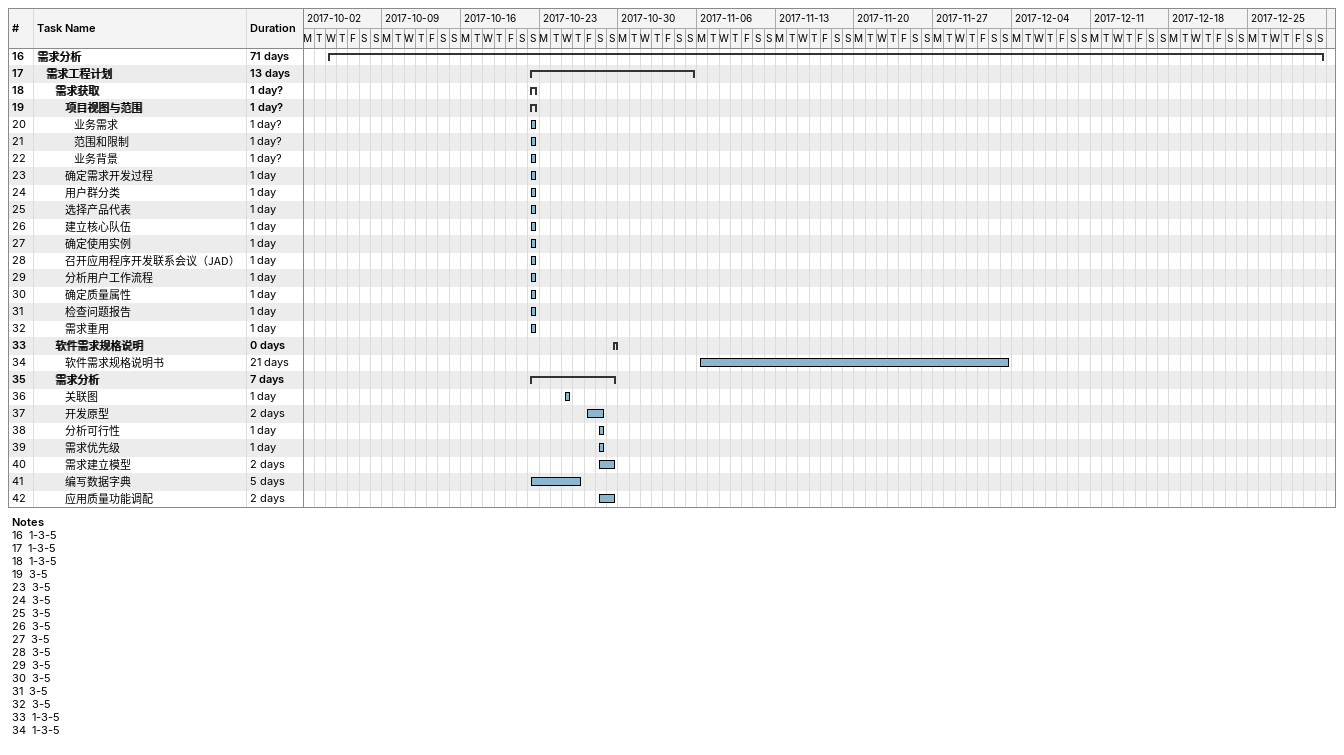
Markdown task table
| ID | Level | Task | Duration | Start | Finish |
|---|---|---|---|---|---|
| 16 | 1 | **需求分析** | 71d | 2017-10-04 | 2017-12-31 |
| 17 | 2 | **需求工程计划** | 13d | 2017-10-22 | 2017-11-05 |
| 18 | 3 | **需求获取** | 1d? | 2017-10-22 | 2017-10-22 |
| 19 | 4 | **项目视图与范围** | 1d? | 2017-10-22 | 2017-10-22 |
| 20 | 5 | 业务需求 | 1d? | 2017-10-22 | 2017-10-22 |
| 21 | 5 | 范围和限制 | 1d? | 2017-10-22 | 2017-10-22 |
| 22 | 5 | 业务背景 | 1d? | 2017-10-22 | 2017-10-22 |
| 23 | 4 | 确定需求开发过程 | 1d | 2017-10-22 | 2017-10-22 |
| 24 | 4 | 用户群分类 | 1d | 2017-10-22 | 2017-10-22 |
| 25 | 4 | 选择产品代表 | 1d | 2017-10-22 | 2017-10-22 |
| 26 | 4 | 建立核心队伍 | 1d | 2017-10-22 | 2017-10-22 |
| 27 | 4 | 确定使用实例 | 1d | 2017-10-22 | 2017-10-22 |
| 28 | 4 | 召开应用程序开发联系会议（JAD） | 1d | 2017-10-22 | 2017-10-22 |
| 29 | 4 | 分析用户工作流程 | 1d | 2017-10-22 | 2017-10-22 |
| 30 | 4 | 确定质量属性 | 1d | 2017-10-22 | 2017-10-22 |
| 31 | 4 | 检查问题报告 | 1d | 2017-10-22 | 2017-10-22 |
| 32 | 4 | 需求重用 | 1d | 2017-10-22 | 2017-10-22 |
| 33 | 3 | **软件需求规格说明** | 0d | 2017-10-29 | 2017-10-29 |
| 34 | 4 | 软件需求规格说明书 | 21d | 2017-11-06 | 2017-12-03 |
| 35 | 3 | **需求分析** | 7d | 2017-10-22 | 2017-10-29 |
| 36 | 4 | 关联图 | 1d | 2017-10-25 | 2017-10-25 |
| 37 | 4 | 开发原型 | 2d | 2017-10-27 | 2017-10-28 |
| 38 | 4 | 分析可行性 | 1d | 2017-10-28 | 2017-10-28 |
| 39 | 4 | 需求优先级 | 1d | 2017-10-28 | 2017-10-28 |
| 40 | 4 | 需求建立模型 | 2d | 2017-10-28 | 2017-10-29 |
| 41 | 4 | 编写数据字典 | 5d | 2017-10-22 | 2017-10-26 |
| 42 | 4 | 应用质量功能调配 | 2d | 2017-10-28 | 2017-10-29 |

Notes
- 16: 1-3-5
- 17: 1-3-5
- 18: 1-3-5
- 19: 3-5
- 23: 3-5
- 24: 3-5
- 25: 3-5
- 26: 3-5
- 27: 3-5
- 28: 3-5
- 29: 3-5
- 30: 3-5
- 31: 3-5
- 32: 3-5
- 33: 1-3-5
- 34: 1-3-5
